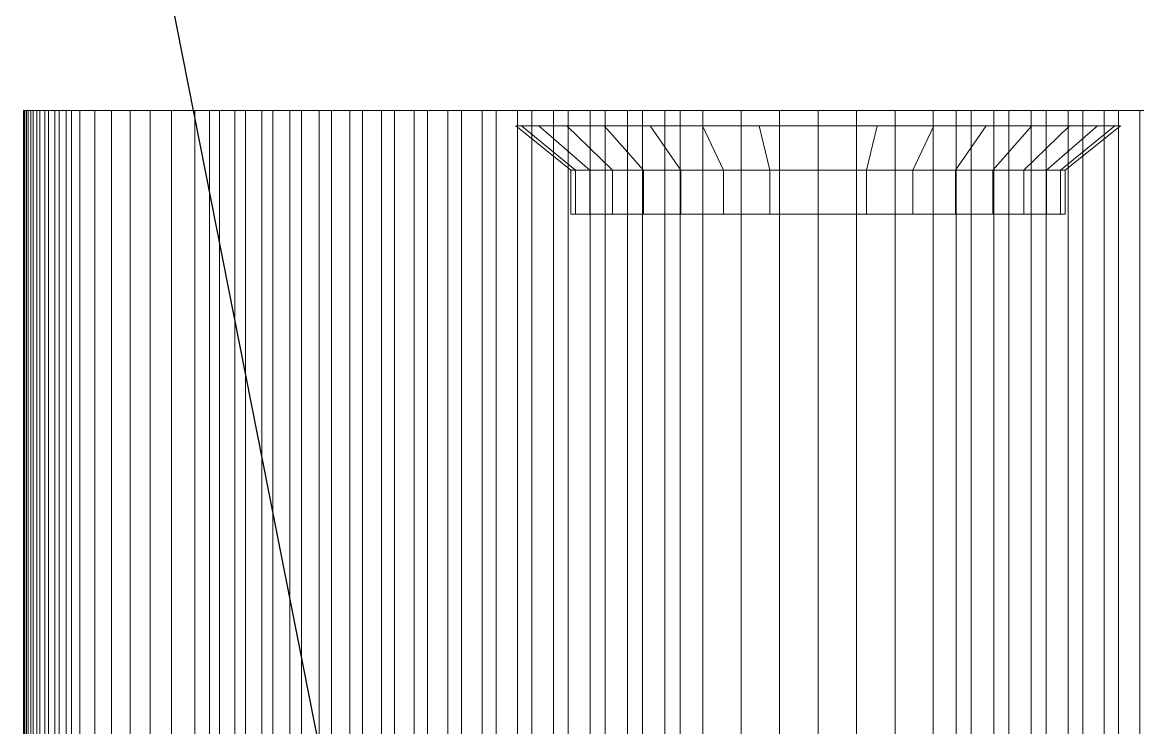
# Model space of a CAD drawing. Header units: millimetres. Extents: x -92759 to 184353, y -15225 to 86714.
# Drawn here: x -72727.8 to -72489.8, y 55177.3 to 55327.7 of the extents above; entities that cross this region are included whole.
import ezdxf

# ---------------------------------------------------------------- set-up
doc = ezdxf.new("R2010")
doc.units = ezdxf.units.MM
for name, color, linetype in [('0-1', 9, 'Continuous'), ('M-ACMV-EAF', 86, 'Continuous'), ('M-ACMV_FCU', 5, 'Continuous')]:
    doc.layers.add(name, color=color, linetype=linetype)
doc.layers.add('A-_DETA----_E-6', color=7, linetype='Continuous', true_color=0x969696)

# ---------------------------------------------------------------- blocks, each defined once
blk = doc.blocks.new('A$Cb2bf8f38')
at = {"layer": 'A-_DETA----_E-6'}
blk.add_line((-28634.69, 17087.5), (-30471.83, 26375), dxfattribs=at)
blk = doc.blocks.new('A$C236fbeb2')
at = {"layer": 'M-ACMV-EAF', "lineweight": 5}
mesh = blk.add_polymesh((19, 2), dxfattribs=at)
for k, corner in enumerate([(-236.91, 159.33, 219.89), (-420.6, 159.33, 219.89), (-236.91, 161.96, 227.68), (-420.6, 161.96, 227.68), (-236.91, 164.2, 235.59), (-420.6, 164.2, 235.59), (-236.91, 166.06, 243.59), (-420.6, 166.06, 243.59), (-236.91, 167.52, 251.68), (-420.6, 167.52, 251.68), (-236.91, 168.6, 259.83), (-420.6, 168.6, 259.83), (-236.91, 169.27, 268.02), (-420.6, 169.27, 268.02), (-236.91, 169.55, 276.24), (-420.6, 169.55, 276.24), (-236.91, 169.43, 284.46), (-420.6, 169.43, 284.46), (-236.91, 168.91, 292.66), (-420.6, 168.91, 292.66), (-236.91, 168, 300.83), (-420.6, 168, 300.83), (-236.91, 166.69, 308.94), (-420.6, 166.69, 308.94), (-236.91, 164.99, 316.98), (-420.6, 164.99, 316.98), (-236.91, 162.9, 324.93), (-420.6, 162.9, 324.93), (-236.91, 160.43, 332.77), (-420.6, 160.43, 332.77), (-236.91, 157.58, 340.48), (-420.6, 157.58, 340.48), (-236.91, 154.36, 348.05), (-420.6, 154.36, 348.05), (-236.91, 150.78, 355.44), (-420.6, 150.78, 355.44), (-236.91, 146.84, 362.66), (-420.6, 146.84, 362.66)]):
    mesh.set_mesh_vertex(divmod(k, 2), corner)
mesh = blk.add_polymesh((19, 2), dxfattribs=at)
for k, corner in enumerate([(-236.91, 29.44, 110.9), (-420.6, 29.44, 110.9), (-236.91, 37.5, 112.52), (-420.6, 37.5, 112.52), (-236.91, 45.47, 114.53), (-420.6, 45.47, 114.53), (-236.91, 53.33, 116.93), (-420.6, 53.33, 116.93), (-236.91, 61.07, 119.7), (-420.6, 61.07, 119.7), (-236.91, 68.67, 122.85), (-420.6, 68.67, 122.85), (-236.91, 76.1, 126.36), (-420.6, 76.1, 126.36), (-236.91, 83.35, 130.22), (-420.6, 83.35, 130.22), (-236.91, 90.41, 134.44), (-420.6, 90.41, 134.44), (-236.91, 97.26, 138.99), (-420.6, 97.26, 138.99), (-236.91, 103.87, 143.86), (-420.6, 103.87, 143.86), (-236.91, 110.25, 149.05), (-420.6, 110.25, 149.05), (-236.91, 116.36, 154.55), (-420.6, 116.36, 154.55), (-236.91, 122.2, 160.33), (-420.6, 122.2, 160.33), (-236.91, 127.75, 166.39), (-420.6, 127.75, 166.39), (-236.91, 133.01, 172.71), (-420.6, 133.01, 172.71), (-236.91, 137.95, 179.28), (-420.6, 137.95, 179.28), (-236.91, 142.56, 186.08), (-420.6, 142.56, 186.08), (-236.91, 146.84, 193.1), (-420.6, 146.84, 193.1)]):
    mesh.set_mesh_vertex(divmod(k, 2), corner)
mesh = blk.add_polymesh((19, 2), dxfattribs=at)
for k, corner in enumerate([(-236.91, 129.89, 386.87), (-420.6, 129.89, 386.87), (-236.91, 124.46, 393.04), (-420.6, 124.46, 393.04), (-236.91, 118.73, 398.93), (-420.6, 118.73, 398.93), (-236.91, 112.72, 404.55), (-420.6, 112.72, 404.55), (-236.91, 106.45, 409.86), (-420.6, 106.45, 409.86), (-236.91, 99.93, 414.86), (-420.6, 99.93, 414.86), (-236.91, 93.17, 419.55), (-420.6, 93.17, 419.55), (-236.91, 86.2, 423.89), (-420.6, 86.2, 423.89), (-236.91, 79.02, 427.9), (-420.6, 79.02, 427.9), (-236.91, 71.66, 431.55), (-420.6, 71.66, 431.55), (-236.91, 64.13, 434.85), (-420.6, 64.13, 434.85), (-236.91, 56.45, 437.77), (-420.6, 56.45, 437.77), (-236.91, 48.63, 440.32), (-420.6, 48.63, 440.32), (-236.91, 40.7, 442.48), (-420.6, 40.7, 442.48), (-236.91, 32.68, 444.26), (-420.6, 32.68, 444.26), (-236.91, 24.57, 445.65), (-420.6, 24.57, 445.65), (-236.91, 16.42, 446.64), (-420.6, 16.42, 446.64), (-236.91, 8.22, 447.24), (-420.6, 8.22, 447.24), (-236.91, 0, 447.44), (-420.6, 0, 447.44)]):
    mesh.set_mesh_vertex(divmod(k, 2), corner)
mesh = blk.add_polymesh((2, 32), dxfattribs=dict(at, n_close=True))
for k, corner in enumerate([(-240.21, 0, 342.41), (-240.21, 12.59, 341.17), (-240.21, 24.69, 337.5), (-240.21, 35.85, 331.53), (-240.21, 45.63, 323.51), (-240.21, 53.65, 313.73), (-240.21, 59.62, 302.57), (-240.21, 63.29, 290.47), (-240.21, 64.53, 277.88), (-240.21, 63.29, 265.29), (-240.21, 59.62, 253.19), (-240.21, 53.65, 242.03), (-240.21, 45.63, 232.25), (-240.21, 35.85, 224.23), (-240.21, 24.69, 218.27), (-240.21, 12.59, 214.59), (-240.21, 0, 213.35), (-240.21, -12.59, 214.59), (-240.21, -24.69, 218.27), (-240.21, -35.85, 224.23), (-240.21, -45.63, 232.25), (-240.21, -53.65, 242.03), (-240.21, -59.62, 253.19), (-240.21, -63.29, 265.29), (-240.21, -64.53, 277.88), (-240.21, -63.29, 290.47), (-240.21, -59.62, 302.57), (-240.21, -53.65, 313.73), (-240.21, -45.63, 323.51), (-240.21, -35.85, 331.53), (-240.21, -24.69, 337.5), (-240.21, -12.59, 341.17), (-249.63, 0, 330.63), (-249.63, 10.29, 329.62), (-249.63, 20.19, 326.62), (-249.63, 29.31, 321.74), (-249.63, 37.3, 315.18), (-249.63, 43.86, 307.19), (-249.63, 48.74, 298.07), (-249.63, 51.74, 288.17), (-249.63, 52.75, 277.88), (-249.63, 51.74, 267.59), (-249.63, 48.74, 257.69), (-249.63, 43.86, 248.57), (-249.63, 37.3, 240.58), (-249.63, 29.31, 234.02), (-249.63, 20.19, 229.14), (-249.63, 10.29, 226.14), (-249.63, 0, 225.13), (-249.63, -10.29, 226.14), (-249.63, -20.19, 229.14), (-249.63, -29.31, 234.02), (-249.63, -37.3, 240.58), (-249.63, -43.86, 248.57), (-249.63, -48.74, 257.69), (-249.63, -51.74, 267.59), (-249.63, -52.75, 277.88), (-249.63, -51.74, 288.17), (-249.63, -48.74, 298.07), (-249.63, -43.86, 307.19), (-249.63, -37.3, 315.18), (-249.63, -29.31, 321.74), (-249.63, -20.19, 326.62), (-249.63, -10.29, 329.62)]):
    mesh.set_mesh_vertex(divmod(k, 32), corner)
mesh = blk.add_polymesh((2, 32), dxfattribs=dict(at, n_close=True))
for k, corner in enumerate([(-259.05, 0, 330.63), (-259.05, -10.29, 329.62), (-259.05, -20.19, 326.62), (-259.05, -29.31, 321.74), (-259.05, -37.3, 315.18), (-259.05, -43.86, 307.19), (-259.05, -48.74, 298.07), (-259.05, -51.74, 288.17), (-259.05, -52.75, 277.88), (-259.05, -51.74, 267.59), (-259.05, -48.74, 257.69), (-259.05, -43.86, 248.57), (-259.05, -37.3, 240.58), (-259.05, -29.31, 234.02), (-259.05, -20.19, 229.14), (-259.05, -10.29, 226.14), (-259.05, 0, 225.13), (-259.05, 10.29, 226.14), (-259.05, 20.19, 229.14), (-259.05, 29.31, 234.02), (-259.05, 37.3, 240.58), (-259.05, 43.86, 248.57), (-259.05, 48.74, 257.69), (-259.05, 51.74, 267.59), (-259.05, 52.75, 277.88), (-259.05, 51.74, 288.17), (-259.05, 48.74, 298.07), (-259.05, 43.86, 307.19), (-259.05, 37.3, 315.18), (-259.05, 29.31, 321.74), (-259.05, 20.19, 326.62), (-259.05, 10.29, 329.62), (-249.63, 0, 330.63), (-249.63, -10.29, 329.62), (-249.63, -20.19, 326.62), (-249.63, -29.31, 321.74), (-249.63, -37.3, 315.18), (-249.63, -43.86, 307.19), (-249.63, -48.74, 298.07), (-249.63, -51.74, 288.17), (-249.63, -52.75, 277.88), (-249.63, -51.74, 267.59), (-249.63, -48.74, 257.69), (-249.63, -43.86, 248.57), (-249.63, -37.3, 240.58), (-249.63, -29.31, 234.02), (-249.63, -20.19, 229.14), (-249.63, -10.29, 226.14), (-249.63, 0, 225.13), (-249.63, 10.29, 226.14), (-249.63, 20.19, 229.14), (-249.63, 29.31, 234.02), (-249.63, 37.3, 240.58), (-249.63, 43.86, 248.57), (-249.63, 48.74, 257.69), (-249.63, 51.74, 267.59), (-249.63, 52.75, 277.88), (-249.63, 51.74, 288.17), (-249.63, 48.74, 298.07), (-249.63, 43.86, 307.19), (-249.63, 37.3, 315.18), (-249.63, 29.31, 321.74), (-249.63, 20.19, 326.62), (-249.63, 10.29, 329.62)]):
    mesh.set_mesh_vertex(divmod(k, 32), corner)
mesh = blk.add_polymesh((2, 32), dxfattribs=dict(at, n_close=True))
for k, corner in enumerate([(-259.05, 0, 277.88), (-259.05, 0, 277.88), (-259.05, 0, 277.88), (-259.05, 0, 277.88), (-259.05, 0, 277.88), (-259.05, 0, 277.88), (-259.05, 0, 277.88), (-259.05, 0, 277.88), (-259.05, 0, 277.88), (-259.05, 0, 277.88), (-259.05, 0, 277.88), (-259.05, 0, 277.88), (-259.05, 0, 277.88), (-259.05, 0, 277.88), (-259.05, 0, 277.88), (-259.05, 0, 277.88), (-259.05, 0, 277.88), (-259.05, 0, 277.88), (-259.05, 0, 277.88), (-259.05, 0, 277.88), (-259.05, 0, 277.88), (-259.05, 0, 277.88), (-259.05, 0, 277.88), (-259.05, 0, 277.88), (-259.05, 0, 277.88), (-259.05, 0, 277.88), (-259.05, 0, 277.88), (-259.05, 0, 277.88), (-259.05, 0, 277.88), (-259.05, 0, 277.88), (-259.05, 0, 277.88), (-259.05, 0, 277.88), (-259.05, 0, 330.63), (-259.05, -10.29, 329.62), (-259.05, -20.19, 326.62), (-259.05, -29.31, 321.74), (-259.05, -37.3, 315.18), (-259.05, -43.86, 307.19), (-259.05, -48.74, 298.07), (-259.05, -51.74, 288.17), (-259.05, -52.75, 277.88), (-259.05, -51.74, 267.59), (-259.05, -48.74, 257.69), (-259.05, -43.86, 248.57), (-259.05, -37.3, 240.58), (-259.05, -29.31, 234.02), (-259.05, -20.19, 229.14), (-259.05, -10.29, 226.14), (-259.05, 0, 225.13), (-259.05, 10.29, 226.14), (-259.05, 20.19, 229.14), (-259.05, 29.31, 234.02), (-259.05, 37.3, 240.58), (-259.05, 43.86, 248.57), (-259.05, 48.74, 257.69), (-259.05, 51.74, 267.59), (-259.05, 52.75, 277.88), (-259.05, 51.74, 288.17), (-259.05, 48.74, 298.07), (-259.05, 43.86, 307.19), (-259.05, 37.3, 315.18), (-259.05, 29.31, 321.74), (-259.05, 20.19, 326.62), (-259.05, 10.29, 329.62)]):
    mesh.set_mesh_vertex(divmod(k, 32), corner)
mesh = blk.add_polymesh((2, 32), dxfattribs=dict(at, n_close=True))
for k, corner in enumerate([(-249.63, 0, 277.88), (-249.63, 0, 277.88), (-249.63, 0, 277.88), (-249.63, 0, 277.88), (-249.63, 0, 277.88), (-249.63, 0, 277.88), (-249.63, 0, 277.88), (-249.63, 0, 277.88), (-249.63, 0, 277.88), (-249.63, 0, 277.88), (-249.63, 0, 277.88), (-249.63, 0, 277.88), (-249.63, 0, 277.88), (-249.63, 0, 277.88), (-249.63, 0, 277.88), (-249.63, 0, 277.88), (-249.63, 0, 277.88), (-249.63, 0, 277.88), (-249.63, 0, 277.88), (-249.63, 0, 277.88), (-249.63, 0, 277.88), (-249.63, 0, 277.88), (-249.63, 0, 277.88), (-249.63, 0, 277.88), (-249.63, 0, 277.88), (-249.63, 0, 277.88), (-249.63, 0, 277.88), (-249.63, 0, 277.88), (-249.63, 0, 277.88), (-249.63, 0, 277.88), (-249.63, 0, 277.88), (-249.63, 0, 277.88), (-249.63, 0, 330.63), (-249.63, -10.29, 329.62), (-249.63, -20.19, 326.62), (-249.63, -29.31, 321.74), (-249.63, -37.3, 315.18), (-249.63, -43.86, 307.19), (-249.63, -48.74, 298.07), (-249.63, -51.74, 288.17), (-249.63, -52.75, 277.88), (-249.63, -51.74, 267.59), (-249.63, -48.74, 257.69), (-249.63, -43.86, 248.57), (-249.63, -37.3, 240.58), (-249.63, -29.31, 234.02), (-249.63, -20.19, 229.14), (-249.63, -10.29, 226.14), (-249.63, 0, 225.13), (-249.63, 10.29, 226.14), (-249.63, 20.19, 229.14), (-249.63, 29.31, 234.02), (-249.63, 37.3, 240.58), (-249.63, 43.86, 248.57), (-249.63, 48.74, 257.69), (-249.63, 51.74, 267.59), (-249.63, 52.75, 277.88), (-249.63, 51.74, 288.17), (-249.63, 48.74, 298.07), (-249.63, 43.86, 307.19), (-249.63, 37.3, 315.18), (-249.63, 29.31, 321.74), (-249.63, 20.19, 326.62), (-249.63, 10.29, 329.62)]):
    mesh.set_mesh_vertex(divmod(k, 32), corner)
mesh = blk.add_polymesh((19, 2), dxfattribs=at)
for k, corner in enumerate([(-236.91, -129.89, 168.89), (-420.6, -129.89, 168.89), (-236.91, -124.46, 162.72), (-420.6, -124.46, 162.72), (-236.91, -118.73, 156.83), (-420.6, -118.73, 156.83), (-236.91, -112.72, 151.22), (-420.6, -112.72, 151.22), (-236.91, -106.45, 145.9), (-420.6, -106.45, 145.9), (-236.91, -99.93, 140.9), (-420.6, -99.93, 140.9), (-236.91, -93.17, 136.22), (-420.6, -93.17, 136.22), (-236.91, -86.2, 131.87), (-420.6, -86.2, 131.87), (-236.91, -79.02, 127.86), (-420.6, -79.02, 127.86), (-236.91, -71.66, 124.21), (-420.6, -71.66, 124.21), (-236.91, -64.13, 120.91), (-420.6, -64.13, 120.91), (-236.91, -56.45, 117.99), (-420.6, -56.45, 117.99), (-236.91, -48.63, 115.44), (-420.6, -48.63, 115.44), (-236.91, -40.7, 113.28), (-420.6, -40.7, 113.28), (-236.91, -32.68, 111.5), (-420.6, -32.68, 111.5), (-236.91, -24.57, 110.11), (-420.6, -24.57, 110.11), (-236.91, -16.42, 109.12), (-420.6, -16.42, 109.12), (-236.91, -8.22, 108.52), (-420.6, -8.22, 108.52), (-236.91, 0, 108.32), (-420.6, 0, 108.32)]):
    mesh.set_mesh_vertex(divmod(k, 2), corner)
mesh = blk.add_polymesh((19, 2), dxfattribs=at)
for k, corner in enumerate([(-236.91, -29.44, 444.86), (-420.6, -29.44, 444.86), (-236.91, -37.5, 443.24), (-420.6, -37.5, 443.24), (-236.91, -45.47, 441.23), (-420.6, -45.47, 441.23), (-236.91, -53.33, 438.83), (-420.6, -53.33, 438.83), (-236.91, -61.07, 436.06), (-420.6, -61.07, 436.06), (-236.91, -68.67, 432.91), (-420.6, -68.67, 432.91), (-236.91, -76.1, 429.4), (-420.6, -76.1, 429.4), (-236.91, -83.35, 425.54), (-420.6, -83.35, 425.54), (-236.91, -90.41, 421.33), (-420.6, -90.41, 421.33), (-236.91, -97.26, 416.78), (-420.6, -97.26, 416.78), (-236.91, -103.87, 411.9), (-420.6, -103.87, 411.9), (-236.91, -110.25, 406.71), (-420.6, -110.25, 406.71), (-236.91, -116.36, 401.21), (-420.6, -116.36, 401.21), (-236.91, -122.2, 395.43), (-420.6, -122.2, 395.43), (-236.91, -127.75, 389.37), (-420.6, -127.75, 389.37), (-236.91, -133.01, 383.05), (-420.6, -133.01, 383.05), (-236.91, -137.95, 376.48), (-420.6, -137.95, 376.48), (-236.91, -142.56, 369.68), (-420.6, -142.56, 369.68), (-236.91, -146.84, 362.66), (-420.6, -146.84, 362.66)]):
    mesh.set_mesh_vertex(divmod(k, 2), corner)
blk = doc.blocks.new('ACMV_B8L1_R9')
at = {"layer": 'M-ACMV-EAF', "lineweight": 5, "rotation": 90}
blk.add_blockref('A$C236fbeb2', (217245, -54408.76, 0.01), dxfattribs=at)

msp = doc.modelspace()

# ---------------------------------------------------------------- block references
at = {"layer": '0-1'}
msp.add_blockref('A$Cb2bf8f38', (-42933.02, 32541.24), dxfattribs=at)

# ---------------------------------------------------------------- next in the draw order: block references
at = {"layer": 'M-ACMV_FCU', "color": 5}
msp.add_blockref('ACMV_B8L1_R9', (-289803.02, 109954.6), dxfattribs=at)

doc.saveas('drawing.dxf')
